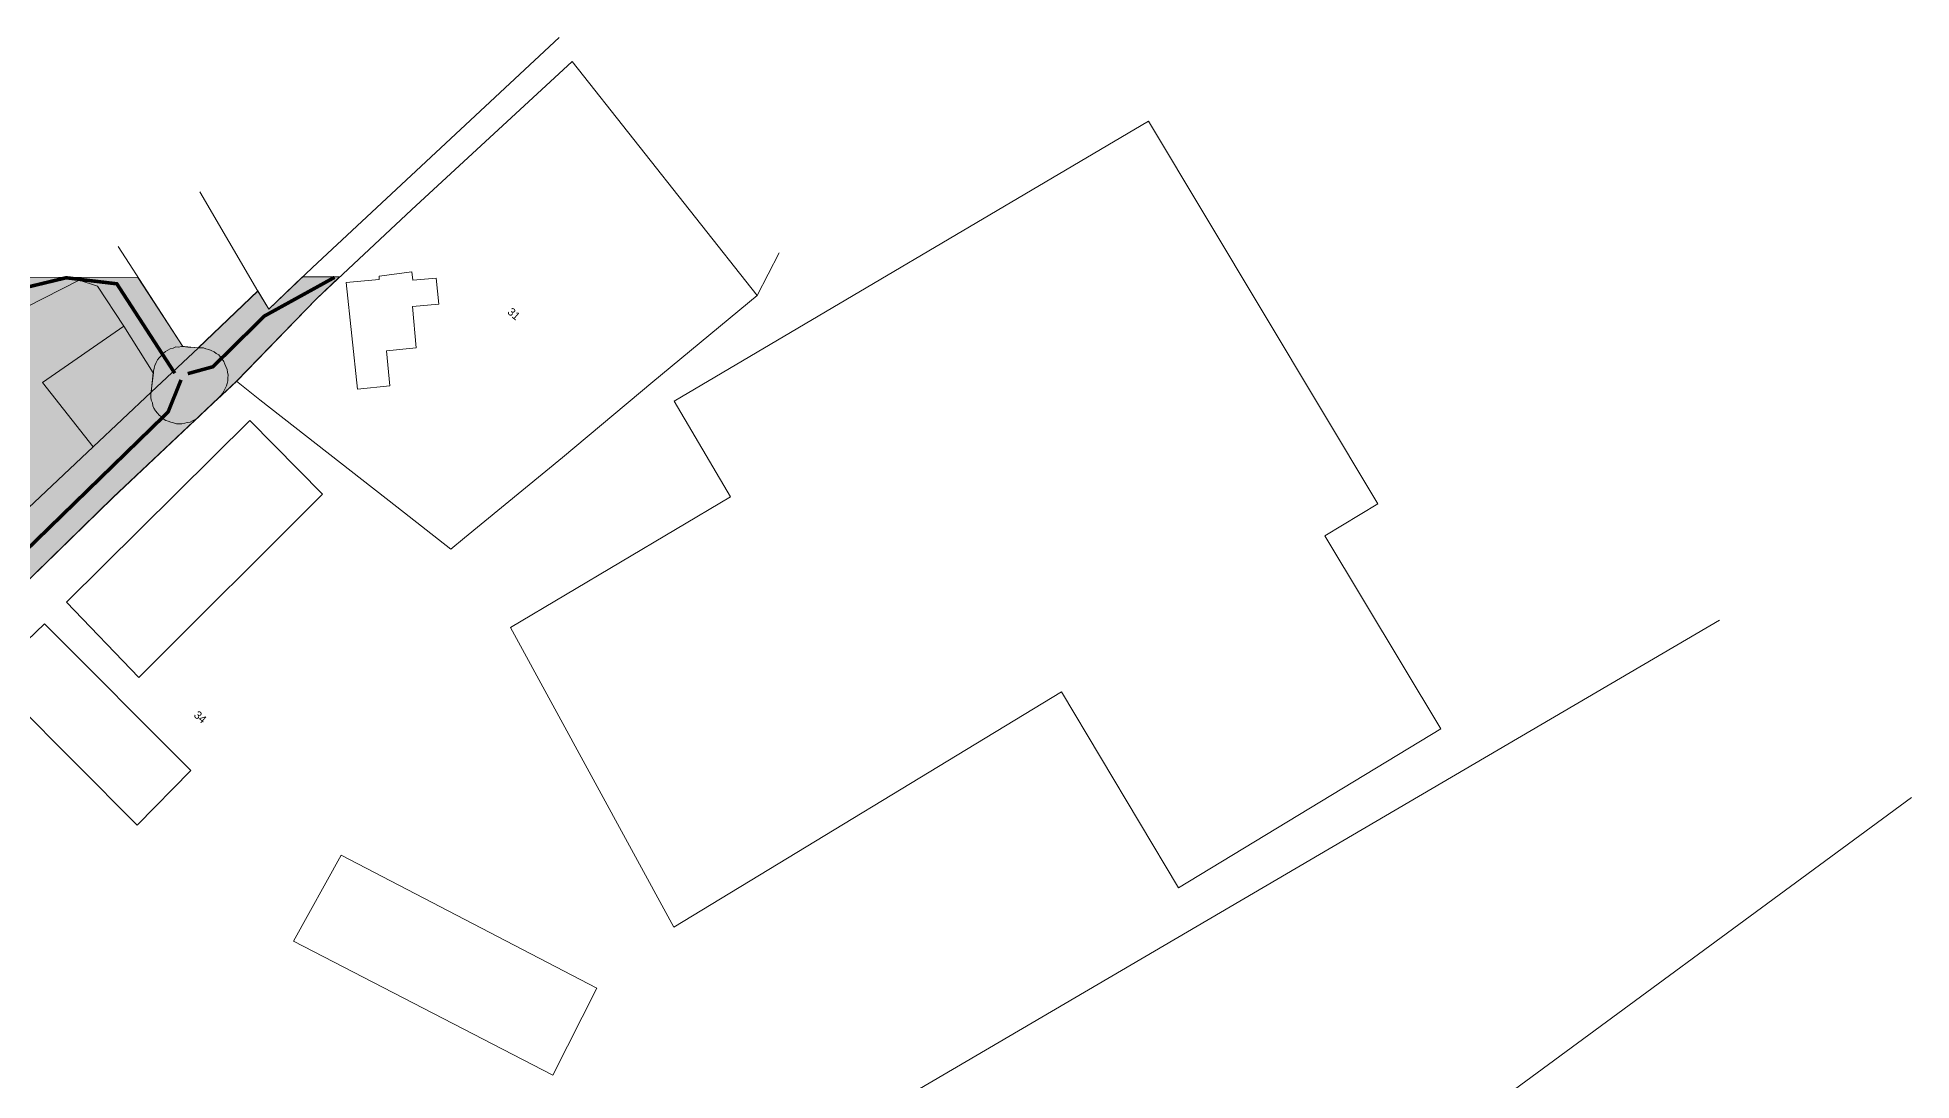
# Model space of a CAD drawing. Header units: metres. Extents: x -334141 to -333355, y -28168 to -27441.
# Drawn here: x -333651.6 to -333358.8, y -27626.3 to -27463.3 of the extents above; entities that cross this region are included whole.
import ezdxf

# ---------------------------------------------------------------- set-up
doc = ezdxf.new("R2010")
doc.units = ezdxf.units.M
for name, color, linetype, lineweight, true_color in [('EB-12-STREET-UNDER-9M', 7, 'CONTINUOUS', 18, 0xb7c0b2), ('EB-12-STREET-VOID', 7, 'CONTINUOUS', 18, 0xe5e8e1), ('EB-BASE-DIVIDING', 7, 'CONTINUOUS', 18, 0xc8bcac), ('EB-BASE-PARCEL-NUMBERS', 7, 'CONTINUOUS', 9, 0x8a8d90), ('EB-BASE-PARCELS', 7, 'CONTINUOUS', 18, 0x8a8d90), ('EB-BASE-STRUCTURES', 7, 'CONTINUOUS', 18, 0x4e504d)]:
    doc.layers.add(name, color=color, linetype=linetype, lineweight=lineweight, true_color=true_color)
doc.styles.add('OD-INTER', font='Inter.ttf')

msp = doc.modelspace()

# ---------------------------------------------------------------- hatches: boundary and pattern name
at = {"layer": 'EB-12-STREET-VOID', "transparency": 33554630}
for points in [[(-333617.18, -27502.88), (-333615.43, -27505.71), (-333610.16, -27500.68), (-333604.42, -27500.66), (-333607.97, -27504.09), (-333620.46, -27516.97), (-333623.52, -27519.86), (-333623.23, -27519.54), (-333622.94, -27519.21), (-333622.65, -27518.89), (-333622.46, -27518.57), (-333622.26, -27518.13), (-333622.06, -27517.69), (-333621.95, -27517.36), (-333621.84, -27516.92), (-333621.83, -27516.48), (-333621.81, -27516.04), (-333621.89, -27515.59), (-333621.97, -27515.14), (-333622.13, -27514.69), (-333622.31, -27514.35), (-333622.48, -27513.9), (-333622.74, -27513.56), (-333623.01, -27513.22), (-333623.27, -27512.88), (-333623.64, -27512.64), (-333624, -27512.41), (-333624.45, -27512.17), (-333624.82, -27512.04), (-333625.28, -27511.92), (-333625.64, -27511.79), (-333626.11, -27511.78), (-333626.29, -27511.77), (-333626.48, -27511.76), (-333617.18, -27502.88)], [(-333694.81, -27582.95), (-333681.87, -27570.53), (-333676.31, -27565.18), (-333674.49, -27563.35), (-333673.34, -27562.28), (-333675.14, -27560.78), (-333688.32, -27551.21), (-333713.97, -27525.11), (-333712.7, -27525.93), (-333708.28, -27529.19), (-333705.4, -27528.96), (-333697.4, -27519.92), (-333686.51, -27513.2), (-333673.79, -27506.87), (-333661.91, -27500.74), (-333635.9, -27500.77), (-333628.88, -27511.57), (-333627.68, -27511.72), (-333628.6, -27511.58), (-333629.06, -27511.56), (-333629.53, -27511.66), (-333629.99, -27511.64), (-333630.37, -27511.85), (-333630.83, -27511.94), (-333631.21, -27512.15), (-333631.59, -27512.36), (-333631.97, -27512.68), (-333632.26, -27513), (-333632.55, -27513.33), (-333632.84, -27513.65), (-333633.04, -27514.09), (-333633.24, -27514.52), (-333633.35, -27514.96), (-333633.45, -27515.4), (-333633.46, -27515.62), (-333633.46, -27515.62), (-333633.84, -27518.61), (-333633.86, -27519.05), (-333633.88, -27519.49), (-333633.8, -27519.94), (-333633.63, -27520.39), (-333633.55, -27520.84), (-333633.38, -27521.18), (-333633.12, -27521.63), (-333632.85, -27521.97), (-333632.59, -27522.32), (-333632.23, -27522.55), (-333631.96, -27522.89), (-333631.51, -27523.13), (-333631.14, -27523.25), (-333630.77, -27523.38), (-333630.31, -27523.51), (-333629.86, -27523.63), (-333629.49, -27523.65), (-333629.02, -27523.66), (-333628.56, -27523.57), (-333628.18, -27523.47), (-333627.72, -27523.38), (-333627.34, -27523.17), (-333626.96, -27522.96), (-333626.59, -27522.75), (-333626.3, -27522.43), (-333639.8, -27535.16), (-333676.43, -27570.95), (-333676.43, -27570.95), (-333676.43, -27570.95), (-333676.43, -27570.95), (-333675.73, -27569.64), (-333675.83, -27569.86), (-333676.02, -27570.07), (-333676.22, -27570.4), (-333676.5, -27570.5), (-333676.69, -27570.71), (-333676.98, -27570.81), (-333677.26, -27571.03), (-333677.54, -27571.13), (-333677.82, -27571.12), (-333678.1, -27571.22), (-333678.38, -27571.21), (-333678.75, -27571.2), (-333679.03, -27571.19), (-333679.3, -27571.07), (-333679.57, -27570.95), (-333679.85, -27570.82), (-333680.03, -27570.71), (-333680.03, -27570.71), (-333680.12, -27570.59), (-333680.12, -27570.59), (-333680.12, -27570.59), (-333680.21, -27570.7), (-333681.87, -27572.97), (-333681.67, -27572.76), (-333681.48, -27572.54), (-333681.2, -27572.33), (-333681.01, -27572.23), (-333680.72, -27572.01), (-333680.44, -27571.91), (-333680.16, -27571.81), (-333679.88, -27571.82), (-333679.6, -27571.72), (-333679.23, -27571.73), (-333678.95, -27571.74), (-333678.68, -27571.86), (-333678.41, -27571.99), (-333678.13, -27572.11), (-333677.86, -27572.23), (-333677.77, -27572.23), (-333677.77, -27572.23), (-333677.77, -27572.23), (-333690.71, -27584.98), (-333690.81, -27584.98), (-333710.18, -27604.06), (-333710.18, -27604.06), (-333710.27, -27603.83), (-333710.36, -27603.83), (-333710.62, -27603.49), (-333710.98, -27603.14), (-333710.98, -27603.03), (-333710.7, -27603.04), (-333710.24, -27603.05), (-333709.86, -27602.85), (-333709.39, -27602.75), (-333709.02, -27602.54), (-333708.64, -27602.33), (-333708.26, -27602.13), (-333707.97, -27601.8), (-333695.41, -27589.48), (-333695.03, -27589.16), (-333694.83, -27588.83), (-333694.54, -27588.51), (-333694.34, -27588.07), (-333694.23, -27587.63), (-333694.13, -27587.19), (-333694.02, -27586.75), (-333694, -27586.31), (-333694.08, -27585.86), (-333694.06, -27585.42), (-333694.23, -27584.97), (-333694.31, -27584.63), (-333694.57, -27584.18), (-333694.75, -27583.84), (-333695.01, -27583.5), (-333695.37, -27583.15), (-333695.64, -27582.81), (-333696, -27582.58), (-333696.36, -27582.34), (-333696.82, -27582.1), (-333694.81, -27582.95)], [(-333633.45, -27515.4), (-333633.35, -27514.96), (-333633.24, -27514.52), (-333633.04, -27514.09), (-333632.84, -27513.65), (-333632.55, -27513.33), (-333632.26, -27513), (-333631.97, -27512.68), (-333631.59, -27512.36), (-333631.21, -27512.15), (-333630.83, -27511.94), (-333630.37, -27511.85), (-333629.99, -27511.64), (-333629.53, -27511.66), (-333629.06, -27511.56), (-333628.6, -27511.58), (-333626.57, -27511.76), (-333626.29, -27511.77), (-333626.11, -27511.78), (-333625.64, -27511.79), (-333625.28, -27511.92), (-333624.82, -27512.04), (-333624.45, -27512.17), (-333624, -27512.41), (-333623.64, -27512.64), (-333623.27, -27512.88), (-333623.01, -27513.22), (-333622.74, -27513.56), (-333622.48, -27513.9), (-333622.31, -27514.35), (-333622.13, -27514.69), (-333621.97, -27515.14), (-333621.89, -27515.59), (-333621.81, -27516.04), (-333621.83, -27516.48), (-333621.84, -27516.92), (-333621.95, -27517.36), (-333622.06, -27517.69), (-333622.26, -27518.13), (-333622.46, -27518.57), (-333622.65, -27518.89), (-333622.94, -27519.21), (-333623.23, -27519.54), (-333626.3, -27522.43), (-333626.59, -27522.75), (-333626.96, -27522.96), (-333627.34, -27523.17), (-333627.72, -27523.38), (-333628.18, -27523.47), (-333628.56, -27523.57), (-333629.02, -27523.66), (-333629.49, -27523.65), (-333629.86, -27523.63), (-333630.31, -27523.51), (-333630.77, -27523.38), (-333631.14, -27523.25), (-333631.51, -27523.13), (-333631.96, -27522.89), (-333632.23, -27522.55), (-333632.59, -27522.32), (-333632.85, -27521.97), (-333633.12, -27521.63), (-333633.38, -27521.18), (-333633.55, -27520.84), (-333633.63, -27520.39), (-333633.8, -27519.94), (-333633.88, -27519.49), (-333633.86, -27519.05), (-333633.84, -27518.61), (-333633.46, -27515.62), (-333633.46, -27515.62), (-333633.45, -27515.4)]]:
    msp.add_hatch(color=256, dxfattribs=at).paths.add_polyline_path(points)

# ---------------------------------------------------------------- linework, layer by layer
at = {"layer": 'EB-12-STREET-UNDER-9M', "const_width": 0.55}
for points in [[(-333702.13, -27530.74), (-333685.16, -27516.8), (-333659.15, -27503.73), (-333647.1, -27500.82), (-333639.18, -27501.77), (-333630.13, -27515.74)], [(-333628.1, -27515.81), (-333624.17, -27514.73), (-333616.12, -27506.8), (-333605.16, -27500.75)], [(-333670.1, -27559.73), (-333631.18, -27521.81), (-333629.15, -27516.78)]]:
    msp.add_lwpolyline(points, dxfattribs=at)
at = {"layer": 'EB-12-STREET-VOID'}
for points in [[(-333617.18, -27502.88), (-333615.43, -27505.71), (-333610.16, -27500.68), (-333604.42, -27500.66), (-333607.97, -27504.09), (-333620.46, -27516.97), (-333623.52, -27519.86), (-333623.23, -27519.54), (-333622.94, -27519.21), (-333622.65, -27518.89), (-333622.46, -27518.57), (-333622.26, -27518.13), (-333622.06, -27517.69), (-333621.95, -27517.36), (-333621.84, -27516.92), (-333621.83, -27516.48), (-333621.81, -27516.04), (-333621.89, -27515.59), (-333621.97, -27515.14), (-333622.13, -27514.69), (-333622.31, -27514.35), (-333622.48, -27513.9), (-333622.74, -27513.56), (-333623.01, -27513.22), (-333623.27, -27512.88), (-333623.64, -27512.64), (-333624, -27512.41), (-333624.45, -27512.17), (-333624.82, -27512.04), (-333625.28, -27511.92), (-333625.64, -27511.79), (-333626.11, -27511.78), (-333626.29, -27511.77), (-333626.48, -27511.76), (-333617.18, -27502.88)], [(-333633.45, -27515.4), (-333633.35, -27514.96), (-333633.24, -27514.52), (-333633.04, -27514.09), (-333632.84, -27513.65), (-333632.55, -27513.33), (-333632.26, -27513), (-333631.97, -27512.68), (-333631.59, -27512.36), (-333631.21, -27512.15), (-333630.83, -27511.94), (-333630.37, -27511.85), (-333629.99, -27511.64), (-333629.53, -27511.66), (-333629.06, -27511.56), (-333628.6, -27511.58), (-333626.57, -27511.76), (-333626.29, -27511.77), (-333626.11, -27511.78), (-333625.64, -27511.79), (-333625.28, -27511.92), (-333624.82, -27512.04), (-333624.45, -27512.17), (-333624, -27512.41), (-333623.64, -27512.64), (-333623.27, -27512.88), (-333623.01, -27513.22), (-333622.74, -27513.56), (-333622.48, -27513.9), (-333622.31, -27514.35), (-333622.13, -27514.69), (-333621.97, -27515.14), (-333621.89, -27515.59), (-333621.81, -27516.04), (-333621.83, -27516.48), (-333621.84, -27516.92), (-333621.95, -27517.36), (-333622.06, -27517.69), (-333622.26, -27518.13), (-333622.46, -27518.57), (-333622.65, -27518.89), (-333622.94, -27519.21), (-333623.23, -27519.54), (-333626.3, -27522.43), (-333626.59, -27522.75), (-333626.96, -27522.96), (-333627.34, -27523.17), (-333627.72, -27523.38), (-333628.18, -27523.47), (-333628.56, -27523.57), (-333629.02, -27523.66), (-333629.49, -27523.65), (-333629.86, -27523.63), (-333630.31, -27523.51), (-333630.77, -27523.38), (-333631.14, -27523.25), (-333631.51, -27523.13), (-333631.96, -27522.89), (-333632.23, -27522.55), (-333632.59, -27522.32), (-333632.85, -27521.97), (-333633.12, -27521.63), (-333633.38, -27521.18), (-333633.55, -27520.84), (-333633.63, -27520.39), (-333633.8, -27519.94), (-333633.88, -27519.49), (-333633.86, -27519.05), (-333633.84, -27518.61), (-333633.46, -27515.62), (-333633.46, -27515.62), (-333633.45, -27515.4)]]:
    msp.add_lwpolyline(points, close=True, dxfattribs=at)
msp.add_lwpolyline([(-333661.91, -27500.74), (-333635.9, -27500.77), (-333628.88, -27511.57), (-333627.68, -27511.72), (-333628.6, -27511.58), (-333629.06, -27511.56), (-333629.53, -27511.66), (-333629.99, -27511.64), (-333630.37, -27511.85), (-333630.83, -27511.94), (-333631.21, -27512.15), (-333631.59, -27512.36), (-333631.97, -27512.68), (-333632.26, -27513), (-333632.55, -27513.33), (-333632.84, -27513.65), (-333633.04, -27514.09), (-333633.24, -27514.52), (-333633.35, -27514.96), (-333633.45, -27515.4), (-333633.46, -27515.62), (-333633.46, -27515.62), (-333633.84, -27518.61), (-333633.86, -27519.05), (-333633.88, -27519.49), (-333633.8, -27519.94), (-333633.63, -27520.39), (-333633.55, -27520.84), (-333633.38, -27521.18), (-333633.12, -27521.63), (-333632.85, -27521.97), (-333632.59, -27522.32), (-333632.23, -27522.55), (-333631.96, -27522.89), (-333631.51, -27523.13), (-333631.14, -27523.25), (-333630.77, -27523.38), (-333630.31, -27523.51), (-333629.86, -27523.63), (-333629.49, -27523.65), (-333629.02, -27523.66), (-333628.56, -27523.57), (-333628.18, -27523.47), (-333627.72, -27523.38), (-333627.34, -27523.17), (-333626.96, -27522.96), (-333626.59, -27522.75), (-333626.3, -27522.43), (-333639.8, -27535.16), (-333676.43, -27570.95)], dxfattribs=at)
at = {"layer": 'EB-BASE-DIVIDING'}
msp.add_lwpolyline([(-333633.83, -27518.69), (-333626.43, -27511.79)], dxfattribs=at)
at = {"layer": 'EB-BASE-PARCELS'}
for points in [[(-333617.17, -27502.9), (-333615.44, -27505.73), (-333608.62, -27499.2), (-333570.1, -27463.26)], [(-333539.17, -27503.58), (-333568.04, -27467), (-333593.13, -27490.23), (-333608, -27504.09), (-333620.48, -27516.97)], [(-333626.21, -27487.4), (-333617.17, -27502.9)], [(-333638.98, -27495.96), (-333628.85, -27511.58), (-333626.43, -27511.79)], [(-333535.71, -27496.9), (-333539.17, -27503.58)], [(-333638.11, -27508.4), (-333642.19, -27502.12), (-333645.06, -27501.22), (-333672.64, -27515.19)], [(-333626.43, -27511.79), (-333617.17, -27502.9)], [(-333539.17, -27503.58), (-333555.42, -27517.08), (-333569.57, -27528.89), (-333584.86, -27541.47), (-333586.99, -27543.24), (-333595.45, -27536.64), (-333616.86, -27519.89), (-333620.48, -27516.97)], [(-333633.83, -27518.69), (-333633.5, -27515.67), (-333638.11, -27508.4)], [(-333676.45, -27570.98), (-333639.82, -27535.2), (-333620.48, -27516.97)], [(-333642.89, -27527.25), (-333633.83, -27518.69)], [(-333652.99, -27536.76), (-333642.89, -27527.25)], [(-333388.8, -27554.32), (-333558.66, -27653.88)], [(-333358.8, -27582.07), (-333500.96, -27686.65)]]:
    msp.add_lwpolyline(points, dxfattribs=at)
at = {"layer": 'EB-BASE-STRUCTURES'}
for points in [[(-333543.32, -27535.06), (-333577.7, -27555.51), (-333552.17, -27602.33), (-333491.59, -27565.53), (-333473.32, -27596.19), (-333432.32, -27571.34), (-333450.47, -27541.17), (-333442.19, -27536.14), (-333478.01, -27476.36), (-333552.11, -27520.11)], [(-333601.56, -27518.21), (-333603.34, -27501.55), (-333598.18, -27501.09), (-333598.2, -27500.57), (-333593.09, -27499.92), (-333592.94, -27501.21), (-333589.27, -27500.9), (-333588.86, -27504.94), (-333592.97, -27505.33), (-333592.43, -27511.78), (-333597.07, -27512.23), (-333596.54, -27517.72)], [(-333638.11, -27508.4), (-333650.8, -27517.19), (-333642.89, -27527.25)], [(-333596.54, -27517.72), (-333601.56, -27518.21)], [(-333552.11, -27520.11), (-333543.32, -27535.06)], [(-333635.74, -27563.31), (-333607.05, -27534.62), (-333618.38, -27523.12), (-333647.05, -27551.54)], [(-333647.05, -27551.54), (-333635.74, -27563.31)], [(-333636.02, -27586.36), (-333655.26, -27567), (-333660.07, -27569.87), (-333662.85, -27567.11), (-333658.94, -27562.97), (-333650.47, -27554.91), (-333627.61, -27577.82)], [(-333627.61, -27577.82), (-333636.02, -27586.36)], [(-333604.13, -27591.06), (-333611.58, -27604.53), (-333571.05, -27625.44), (-333564.19, -27611.87)], [(-333564.19, -27611.87), (-333604.13, -27591.06)]]:
    msp.add_lwpolyline(points, dxfattribs=at)

# ---------------------------------------------------------------- texts
at = {"layer": 'EB-BASE-PARCEL-NUMBERS', "style": 'OD-INTER'}
for s, p in [('31', (-333578.26, -27506.32)), ('34', (-333627.26, -27569.33))]:
    msp.add_text(s, height=1.25, rotation=318.6325, dxfattribs=at).set_placement(p)

doc.saveas('drawing.dxf')
